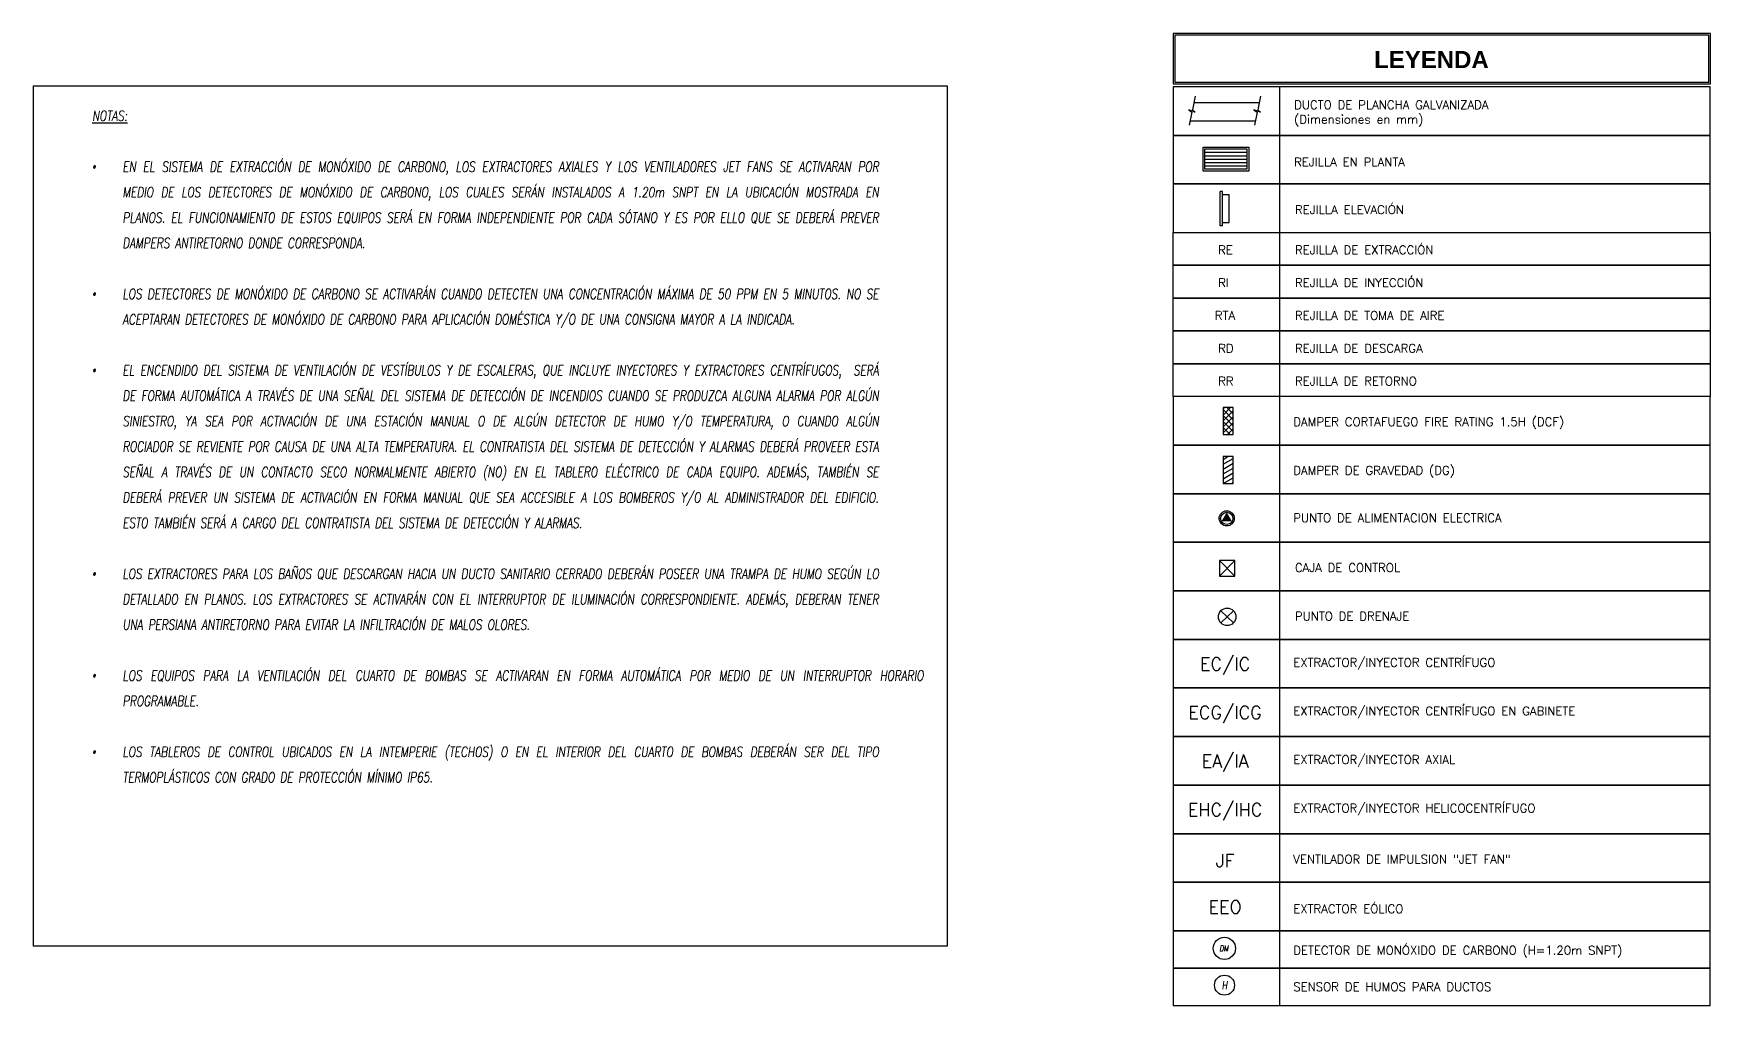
# Model space of a CAD drawing. Header units: millimetres. Extents: x 0 to 226526, y 0 to 8187996.
# Drawn here: x 226498.93 to 226524.31, y 8187931.1 to 8187945.81 of the extents above; entities that cross this region are included whole.
import ezdxf
from ezdxf.enums import TextEntityAlignment as Align

# ---------------------------------------------------------------- set-up
doc = ezdxf.new("R2010")
doc.units = ezdxf.units.MM
for name, color, linetype in [('L-03_EQUIP-ACCES', 160, 'Continuous'), ('L-04_EQ-MED-CONT', 191, 'Continuous'), ('L-06_EQ-FIN-CONT', 141, 'Continuous'), ('L4 Linea mediana', 191, 'Continuous'), ('L6 Linea fina', 141, 'Continuous'), ('TX-01_PRIMA', 12, 'Continuous'), ('TX-03_PRINC', 150, 'Continuous')]:
    doc.layers.add(name, color=color, linetype=linetype)
doc.styles.add('50-NOTAS', font='romans.shx', dxfattribs={"height": 0.1})
doc.styles.add('50-SUBTITULO', font='romand.shx', dxfattribs={"height": 0.15})
doc.styles.add('50-TITULO', font='', dxfattribs={"height": 0.2})
doc.styles.add('JNV ING', font='romans.shx', dxfattribs={"width": 0.75, "oblique": 8, "height": 0.15})
doc.styles.get('50-TITULO').set_extended_font_data('Arial', bold=True)

# ---------------------------------------------------------------- blocks, each defined once
blk = doc.blocks.new('PTO_AAEE_UC12')
at = {"layer": 'L-04_EQ-MED-CONT', "ltscale": 1.5}
blk.add_circle((-0.686, 0.089), 0.0833, dxfattribs=at)
at = {"layer": 'L-06_EQ-FIN-CONT', "ltscale": 1.5}
blk.add_circle((-0.686, 0.089), 0.0671, dxfattribs=at)
blk.add_solid([(-0.628, 0.056), (-0.744, 0.056), (-0.628, 0.056), (-0.686, 0.156)], dxfattribs=at)
blk = doc.blocks.new('A$C6E4D000F')
at = {"layer": 'L-06_EQ-FIN-CONT'}
blk.add_circle((0.115, 0.115), 0.115, dxfattribs=at)
at = {"layer": 'TX-01_PRIMA', "ltscale": 1.5, "insert": (0.084, 0.069), "char_height": 0.09, "attachment_point": 7, "style": 'JNV ING'}
blk.add_mtext_dynamic_manual_height_columns('H', width=0.78068, gutter_width=0.75, heights=[0], dxfattribs=at)
blk = doc.blocks.new('PTO DRENAJE')
at = {"layer": 'L4 Linea mediana', "ltscale": 1.5}
for p, q in [((-0.626, 0.031), (-0.746, 0.147)), ((-0.746, 0.031), (-0.626, 0.147))]:
    blk.add_line(p, q, dxfattribs=at)
blk.add_circle((-0.686, 0.089), 0.0833, dxfattribs=at)

msp = doc.modelspace()

# ---------------------------------------------------------------- hatches: boundary and pattern name
at = {"layer": 'L4 Linea mediana', "ltscale": 0.5}
h = msp.add_hatch(dxfattribs=at)
h.set_pattern_fill('ANSI37', color=256, scale=0.02, angle=-180)
h.set_pattern_definition([(225, (231113.25061, 8187406.10984), (0.0449012806, -0.0449012806), []), (315, (231113.25061, 8187406.10984), (0.0449012806, 0.0449012806), [])])
h.paths.add_polyline_path([(226517.088, 8187939.7419), (226517.088, 8187940.1488), (226516.9347, 8187940.1488), (226516.9347, 8187939.7419)])
h = msp.add_hatch(dxfattribs=at)
h.set_pattern_fill('ANSI31', color=256, scale=0.02, angle=345)
h.set_pattern_definition([(30, (220593.55221, 8186748.09093), (-0.03175, 0.05499261314), [])])
h.paths.add_polyline_path([(226517.088, 8187938.9983), (226517.088, 8187939.4052), (226516.9347, 8187939.4052), (226516.9347, 8187938.9983)])

# ---------------------------------------------------------------- linework, layer by layer
at = {"layer": 'L-03_EQUIP-ACCES'}
for p, q in [((226516.4937, 8187944.7656), (226517.4817, 8187944.7656)), ((226516.4368, 8187944.4874), (226517.4249, 8187944.4874)), ((226516.8888, 8187942.8953), (226516.8888, 8187943.415)), ((226516.929, 8187943.415), (226516.8888, 8187943.415)), ((226516.929, 8187942.8953), (226516.929, 8187943.415)), ((226516.929, 8187942.8953), (226516.8888, 8187942.8953))]:
    msp.add_line(p, q, dxfattribs=at)
at = {"layer": 'L-04_EQ-MED-CONT'}
for p, q in [((226516.929, 8187943.3705), (226517.0257, 8187943.3705)), ((226517.0257, 8187942.9484), (226517.0257, 8187943.3705)), ((226516.929, 8187942.9484), (226517.0257, 8187942.9484))]:
    msp.add_line(p, q, dxfattribs=at)
at = {"layer": 'L-04_EQ-MED-CONT', "ltscale": 0.1}
msp.add_lwpolyline([(226498.9284, 8187945.0153), (226512.7595, 8187945.0153), (226512.7595, 8187931.9974), (226498.9284, 8187931.9974)], close=True, dxfattribs=at)
at = {"layer": 'L-04_EQ-MED-CONT'}
for points in [[(226516.6321, 8187944.0895), (226517.3228, 8187944.0895), (226517.3228, 8187943.7269), (226516.6321, 8187943.7269)], [(226516.6588, 8187944.0628), (226517.2961, 8187944.0628), (226517.2961, 8187943.7536), (226516.6588, 8187943.7536)]]:
    msp.add_lwpolyline(points, close=True, dxfattribs=at)
at = {"layer": 'L-06_EQ-FIN-CONT'}
for p, q in [((226517.7914, 8187945.0019), (226517.7914, 8187931.1016)), ((226516.6588, 8187944.0108), (226517.2961, 8187944.0108)), ((226516.6588, 8187943.9588), (226517.2961, 8187943.9588)), ((226516.6588, 8187943.9068), (226517.2961, 8187943.9068)), ((226516.6588, 8187943.8562), (226517.2961, 8187943.8562)), ((226516.6588, 8187943.8042), (226517.2961, 8187943.8042))]:
    msp.add_line(p, q, dxfattribs=at)
for points in [[(226516.1789, 8187945.0481), (226524.3131, 8187945.0481), (226524.3131, 8187945.8072), (226516.1789, 8187945.8072)], [(226516.2039, 8187945.0731), (226524.2881, 8187945.0731), (226524.2881, 8187945.7822), (226516.2039, 8187945.7822)], [(226516.1789, 8187944.267), (226524.3105, 8187944.267), (226524.3105, 8187945.0019), (226516.1789, 8187945.0019)], [(226516.1789, 8187943.5321), (226524.3105, 8187943.5321), (226524.3105, 8187944.267), (226516.1789, 8187944.267)], [(226516.1789, 8187942.7971), (226524.3105, 8187942.7971), (226524.3105, 8187943.5321), (226516.1789, 8187943.5321)], [(226516.1789, 8187939.5801), (226524.3105, 8187939.5801), (226524.3105, 8187940.315), (226516.1789, 8187940.315)], [(226516.1789, 8187938.8451), (226524.3105, 8187938.8451), (226524.3105, 8187939.5801), (226516.1789, 8187939.5801)], [(226516.1789, 8187938.1102), (226524.3105, 8187938.1102), (226524.3105, 8187938.8451), (226516.1789, 8187938.8451)], [(226516.1789, 8187937.3753), (226524.3105, 8187937.3753), (226524.3105, 8187938.1102), (226516.1789, 8187938.1102)], [(226516.1789, 8187936.6403), (226524.3105, 8187936.6403), (226524.3105, 8187937.3753), (226516.1789, 8187937.3753)], [(226516.1789, 8187935.9054), (226524.3105, 8187935.9054), (226524.3105, 8187936.6403), (226516.1789, 8187936.6403)], [(226516.1789, 8187935.1704), (226524.3105, 8187935.1704), (226524.3105, 8187935.9054), (226516.1789, 8187935.9054)], [(226516.1789, 8187934.4355), (226524.3105, 8187934.4355), (226524.3105, 8187935.1704), (226516.1789, 8187935.1704)], [(226516.1789, 8187933.7006), (226524.3105, 8187933.7006), (226524.3105, 8187934.4355), (226516.1789, 8187934.4355)], [(226516.1789, 8187932.9656), (226524.3105, 8187932.9656), (226524.3105, 8187933.7006), (226516.1789, 8187933.7006)], [(226516.1789, 8187932.2307), (226524.3105, 8187932.2307), (226524.3105, 8187932.9656), (226516.1789, 8187932.9656)], [(226516.1789, 8187931.6661), (226524.3105, 8187931.6661), (226524.3105, 8187932.2307), (226516.1789, 8187932.2307)], [(226516.1789, 8187931.1016), (226524.3105, 8187931.1016), (226524.3105, 8187931.6661), (226516.1789, 8187931.6661)]]:
    msp.add_lwpolyline(points, close=True, dxfattribs=at)
for points in [[(226516.5131, 8187944.8609), (226516.4709, 8187944.6541), (226516.5144, 8187944.6155), (226516.4152, 8187944.6537), (226516.463, 8187944.6153), (226516.4236, 8187944.4228)], [(226517.5012, 8187944.8609), (226517.4589, 8187944.6541), (226517.5025, 8187944.6155), (226517.4032, 8187944.6537), (226517.451, 8187944.6153), (226517.4117, 8187944.4228)]]:
    msp.add_lwpolyline(points, dxfattribs=at)
msp.add_circle((226516.9558, 8187931.9645), 0.1684, dxfattribs=at)
at = {"layer": 'L4 Linea mediana'}
for p, q in [((226516.8802, 8187937.5994), (226517.1142, 8187937.8334)), ((226517.1142, 8187937.5994), (226516.8802, 8187937.8334))]:
    msp.add_line(p, q, dxfattribs=at)
at = {"layer": 'L4 Linea mediana', "ltscale": 0.5}
for points in [[(226517.088, 8187939.7419), (226517.088, 8187940.1488), (226516.9347, 8187940.1488), (226516.9347, 8187939.7419)], [(226517.088, 8187938.9983), (226517.088, 8187939.4052), (226516.9347, 8187939.4052), (226516.9347, 8187938.9983)]]:
    msp.add_lwpolyline(points, close=True, dxfattribs=at)
at = {"layer": 'L4 Linea mediana'}
msp.add_lwpolyline([(226517.1142, 8187937.5994), (226517.1142, 8187937.8334), (226516.8802, 8187937.8334), (226516.8802, 8187937.5994)], close=True, dxfattribs=at)
at = {"layer": 'L6 Linea fina'}
for points in [[(226516.1789, 8187942.7971), (226524.3105, 8187942.7971), (226524.3105, 8187942.3007), (226516.1789, 8187942.3007)], [(226516.1789, 8187942.3007), (226524.3105, 8187942.3007), (226524.3105, 8187941.8043), (226516.1789, 8187941.8043)], [(226516.1789, 8187941.8043), (226524.3105, 8187941.8043), (226524.3105, 8187941.3079), (226516.1789, 8187941.3079)], [(226516.1789, 8187941.3079), (226524.3105, 8187941.3079), (226524.3105, 8187940.8114), (226516.1789, 8187940.8114)], [(226516.1789, 8187940.8114), (226524.3105, 8187940.8114), (226524.3105, 8187940.315), (226516.1789, 8187940.315)]]:
    msp.add_lwpolyline(points, close=True, dxfattribs=at)

# ---------------------------------------------------------------- block references
at = {"layer": 'L-03_EQUIP-ACCES', "xscale": 1.375, "yscale": 1.375, "zscale": 1.375}
msp.add_blockref('PTO_AAEE_UC12', (226517.9337, 8187938.349, -1.5648), dxfattribs=at)
at = {"layer": 'L6 Linea fina', "xscale": 1.584, "yscale": 1.584, "zscale": 1.584, "rotation": 180}
msp.add_blockref('PTO DRENAJE', (226515.9103, 8187937.1229), dxfattribs=at)
at = {"layer": 'TX-03_PRINC', "xscale": 1.3125, "yscale": 1.3125, "zscale": 1.3125}
msp.add_blockref('A$C6E4D000F', (226516.8058, 8187931.2578), dxfattribs=at)

# ---------------------------------------------------------------- texts
at = {"layer": 'TX-01_PRIMA', "style": '50-NOTAS'}
for s, p in [('DUCTO DE PLANCHA GALVANIZADA', (226518.0108, 8187944.6635)), ('(Dimensiones en mm)', (226518.0108, 8187944.4445)), ('REJILLA EN PLANTA', (226518.0108, 8187943.7987)), ('REJILLA ELEVACIÓN', (226518.0242, 8187943.0775)), ('REJILLA DE EXTRACCIÓN', (226518.0242, 8187942.4688)), ('RE', (226516.8603, 8187942.4688)), ('REJILLA DE INYECCIÓN', (226518.0242, 8187941.9724)), ('RI', (226516.8603, 8187941.9724)), ('RTA', (226516.8099, 8187941.476)), ('REJILLA DE TOMA DE AIRE', (226518.0242, 8187941.476)), ('RD', (226516.8603, 8187940.9796)), ('REJILLA DE DESCARGA', (226518.0242, 8187940.9796)), ('RR', (226516.8603, 8187940.4831)), ('REJILLA DE RETORNO', (226518.0242, 8187940.4831)), ('DAMPER CORTAFUEGO FIRE RATING 1.5H (DCF)', (226517.9979, 8187939.8674)), ('DAMPER DE GRAVEDAD (DG)', (226517.9979, 8187939.1324)), ('PUNTO DE ALIMENTACION ELECTRICA', (226517.9979, 8187938.4139)), ('CAJA DE CONTROL', (226518.0225, 8187937.6615)), ('PUNTO DE DRENAJE', (226518.0225, 8187936.9266)), ('EXTRACTOR/INYECTOR CENTRÍFUGO', (226517.9979, 8187936.2264)), ('EXTRACTOR/INYECTOR CENTRÍFUGO EN GABINETE', (226517.9979, 8187935.4915)), ('EXTRACTOR/INYECTOR AXIAL', (226517.9979, 8187934.7565)), ('EXTRACTOR/INYECTOR HELICOCENTRÍFUGO', (226517.9979, 8187934.0216)), ('VENTILADOR DE IMPULSION "JET FAN"', (226517.9979, 8187933.2493)), ('EXTRACTOR EÓLICO', (226517.9979, 8187932.4981)), ('DETECTOR DE MONÓXIDO DE CARBONO (H=1.20m SNPT) ', (226517.9979, 8187931.8713)), ('SENSOR DE HUMOS PARA DUCTOS', (226517.9979, 8187931.3181))]:
    msp.add_text(s, height=0.13, dxfattribs=at).set_placement(p)
at = {"layer": 'TX-01_PRIMA', "style": '50-SUBTITULO'}
for s, p in [('EC/IC', (226516.9661, 8187936.2688)), ('ECG/ICG', (226516.9661, 8187935.5339)), ('EA/IA', (226516.9661, 8187934.7989)), ('EHC/IHC', (226516.9661, 8187934.064)), ('JF', (226516.9661, 8187933.2917)), ('EEO', (226516.9661, 8187932.5907))]:
    msp.add_text(s, height=0.195, dxfattribs=at).set_placement(p, align=Align.MIDDLE_CENTER)
at = {"layer": 'TX-01_PRIMA', "insert": (226499.814, 8187944.639), "char_height": 0.1539562, "attachment_point": 1, "style": 'JNV ING'}
msp.add_mtext_dynamic_manual_height_columns('\\pxsm1.5;{\\LNOTAS:\\P}\\P\\pi-3,l3,qj,t3;{\\fSymbol|b0|i0|c2|p18;·^I}EN EL SISTEMA DE EXTRACCIÓN DE MONÓXIDO DE CARBONO, LOS EXTRACTORES AXIALES Y LOS VENTILADORES JET FANS SE ACTIVARAN POR MEDIO DE LOS DETECTORES DE MONÓXIDO DE CARBONO, LOS CUALES SERÁN INSTALADOS A 1.20m SNPT EN LA UBICACIÓN MOSTRADA EN PLANOS. EL FUNCIONAMIENTO DE ESTOS EQUIPOS SERÁ EN FORMA INDEPENDIENTE POR CADA SÓTANO Y ES POR ELLO QUE SE DEBERÁ PREVER DAMPERS ANTIRETORNO DONDE CORRESPONDA.\\P\\pi0,l0,q*,tz;\\P\\pi-3,l3,qj,t3;{\\fSymbol|b0|i0|c2|p18;·^I}LOS DETECTORES DE MONÓXIDO DE CARBONO SE ACTIVARÁN CUANDO DETECTEN UNA CONCENTRACIÓN MÁXIMA DE 50 PPM EN 5 MINUTOS. NO SE ACEPTARAN DETECTORES DE MONÓXIDO DE CARBONO PARA APLICACIÓN DOMÉSTICA Y/O DE UNA CONSIGNA MAYOR A LA INDICADA.\\P\\pi0,l0,q*,tz;\\P\\pi-3,l3,qj,t3;{\\fSymbol|b0|i0|c2|p18;·^I}EL ENCENDIDO DEL SISTEMA DE VENTILACIÓN DE VESTÍBULOS Y DE ESCALERAS, QUE INCLUYE INYECTORES Y EXTRACTORES CENTRÍFUGOS,  SERÁ DE FORMA AUTOMÁTICA A TRAVÉS DE UNA SEÑAL DEL SISTEMA DE DETECCIÓN DE INCENDIOS CUANDO SE PRODUZCA ALGUNA ALARMA POR ALGÚN SINIESTRO, YA SEA POR ACTIVACIÓN DE UNA ESTACIÓN MANUAL O DE ALGÚN DETECTOR DE HUMO Y/O TEMPERATURA, O CUANDO ALGÚN ROCIADOR SE REVIENTE POR CAUSA DE UNA ALTA TEMPERATURA. EL CONTRATISTA DEL SISTEMA DE DETECCIÓN Y ALARMAS DEBERÁ PROVEER ESTA SEÑAL A TRAVÉS DE UN CONTACTO SECO NORMALMENTE ABIERTO (NO) EN EL TABLERO ELÉCTRICO DE CADA EQUIPO. ADEMÁS, TAMBIÉN SE DEBERÁ PREVER UN SISTEMA DE ACTIVACIÓN EN FORMA MANUAL QUE SEA ACCESIBLE A LOS BOMBEROS Y/O AL ADMINISTRADOR DEL EDIFICIO. ESTO TAMBIÉN SERÁ A CARGO DEL CONTRATISTA DEL SISTEMA DE DETECCIÓN Y ALARMAS.\\P\\pi0,l0,q*,tz;\\P\\pi-3,l3,qj,t3;{\\fSymbol|b0|i0|c2|p18;·^I}LOS EXTRACTORES PARA LOS BAÑOS QUE DESCARGAN HACIA UN DUCTO SANITARIO CERRADO DEBERÁN POSEER UNA TRAMPA DE HUMO SEGÚN LO DETALLADO EN PLANOS. LOS EXTRACTORES SE ACTIVARÁN CON EL INTERRUPTOR DE ILUMINACIÓN CORRESPONDIENTE. ADEMÁS, DEBERAN TENER UNA PERSIANA ANTIRETORNO PARA EVITAR LA INFILTRACIÓN DE MALOS OLORES.\\P\\pi0,l0,q*,tz;\\P\\pi-3,l3,qj,t3;{\\fSymbol|b0|i0|c2|p18;·^I}LOS EQUIPOS PARA LA VENTILACIÓN DEL CUARTO DE BOMBAS SE ACTIVARAN EN FORMA AUTOMÁTICA POR MEDIO DE UN INTERRUPTOR HORARIO PROGRAMABLE.\\P\\pi0,l0,q*,tz;\\P\\pi-3,l3,qj,t3;{\\fSymbol|b0|i0|c2|p18;·^I}LOS TABLEROS DE CONTROL UBICADOS EN LA INTEMPERIE (TECHOS) O EN EL INTERIOR DEL CUARTO DE BOMBAS DEBERÁN SER DEL TIPO TERMOPLÁSTICOS CON GRADO DE PROTECCIÓN MÍNIMO IP65.', width=11.874047, gutter_width=0.75, heights=[13.0238], dxfattribs=at)
at = {"layer": 'TX-01_PRIMA', "ltscale": 1.5, "insert": (226516.8793, 8187932.0105), "char_height": 0.09, "attachment_point": 1, "style": 'JNV ING'}
msp.add_mtext_dynamic_manual_height_columns('DM', width=0.780677, gutter_width=0.75, heights=[0], dxfattribs=at)
at = {"layer": 'TX-03_PRINC', "style": '50-TITULO'}
msp.add_text('LEYENDA', height=0.26, dxfattribs=at).set_placement((226520.0893, 8187945.4137), align=Align.MIDDLE_CENTER)

doc.saveas('drawing.dxf')
